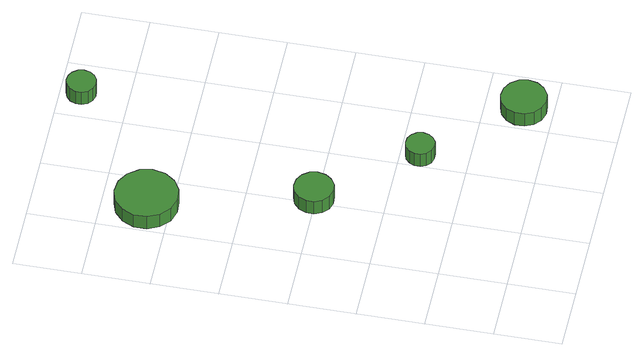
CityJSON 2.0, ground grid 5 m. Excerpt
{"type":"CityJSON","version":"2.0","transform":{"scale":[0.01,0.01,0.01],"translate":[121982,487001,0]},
"CityObjects":{
"tree1":{"type":"SolitaryVegetationObject","attributes":{"function":"something"},"geometry":[{"type":"MultiSurface","lod":"1","boundaries":[[[0,1,2,3,4,5,6,7,8,9,10,11,12,13,14]],[[15,16,17,18,19,20,21,22,23,24,25,26,27,28,29]],[[0,29,28,1]],[[1,28,27,2]],[[2,27,26,3]],[[3,26,25,4]],[[4,25,24,5]],[[5,24,23,6]],[[6,23,22,7]],[[7,22,21,8]],[[8,21,20,9]],[[9,20,19,10]],[[10,19,18,11]],[[11,18,17,12]],[[12,17,16,13]],[[13,16,15,14]],[[14,15,29,0]]]}]},
"tree2":{"type":"SolitaryVegetationObject","attributes":{"function":"something"},"geometry":[{"type":"MultiSurface","lod":"1","boundaries":[[[30,31,32,33,34,35,36,37,38,39,40,41,42,43,44]],[[45,46,47,48,49,50,51,52,53,54,55,56,57,58,59]],[[30,59,58,31]],[[31,58,57,32]],[[32,57,56,33]],[[33,56,55,34]],[[34,55,54,35]],[[35,54,53,36]],[[36,53,52,37]],[[37,52,51,38]],[[38,51,50,39]],[[39,50,49,40]],[[40,49,48,41]],[[41,48,47,42]],[[42,47,46,43]],[[43,46,45,44]],[[44,45,59,30]]]}]},
"tree3":{"type":"SolitaryVegetationObject","attributes":{"function":"something"},"geometry":[{"type":"MultiSurface","lod":"1","boundaries":[[[60,61,62,63,64,65,66,67,68,69,70,71,72,73,74]],[[75,76,77,78,79,80,81,82,83,84,85,86,87,88,89]],[[60,89,88,61]],[[61,88,87,62]],[[62,87,86,63]],[[63,86,85,64]],[[64,85,84,65]],[[65,84,83,66]],[[66,83,82,67]],[[67,82,81,68]],[[68,81,80,69]],[[69,80,79,70]],[[70,79,78,71]],[[71,78,77,72]],[[72,77,76,73]],[[73,76,75,74]],[[74,75,89,60]]]}]},
"tree4":{"type":"SolitaryVegetationObject","attributes":{"function":"something"},"geometry":[{"type":"MultiSurface","lod":"1","boundaries":[[[90,91,92,93,94,95,96,97,98,99,100,101,102,103,104]],[[105,106,107,108,109,110,111,112,113,114,115,116,117,118,119]],[[90,119,118,91]],[[91,118,117,92]],[[92,117,116,93]],[[93,116,115,94]],[[94,115,114,95]],[[95,114,113,96]],[[96,113,112,97]],[[97,112,111,98]],[[98,111,110,99]],[[99,110,109,100]],[[100,109,108,101]],[[101,108,107,102]],[[102,107,106,103]],[[103,106,105,104]],[[104,105,119,90]]]}]},
"tree5":{"type":"SolitaryVegetationObject","attributes":{"function":"something"},"geometry":[{"type":"MultiSurface","lod":"1","boundaries":[[[120,121,122,123,124,125,126,127,128,129,130,131,132,133,134]],[[135,136,137,138,139,140,141,142,143,144,145,146,147,148,149]],[[120,149,148,121]],[[121,148,147,122]],[[122,147,146,123]],[[123,146,145,124]],[[124,145,144,125]],[[125,144,143,126]],[[126,143,142,127]],[[127,142,141,128]],[[128,141,140,129]],[[129,140,139,130]],[[130,139,138,131]],[[131,138,137,132]],[[132,137,136,133]],[[133,136,135,134]],[[134,135,149,120]]]}]}
},
"vertices":[
[688,1518,144],[676,1578,144],[640,1627,144],[587,1657,144],[527,1664,144],[469,1645,144],[424,1604,144],[399,1549,144],[399,1488,144],[424,1432,144],[469,1392,144],[527,1373,144],[587,1379,144],[640,1410,144],[676,1459,144],[676,1459,17],[640,1410,17],[587,1379,17],[527,1373,17],[469,1392,17],[424,1432,17],[399,1488,17],[399,1549,17],[424,1604,17],[469,1645,17],[527,1664,17],[587,1657,17],[640,1627,17],[676,1578,17],[688,1518,17],
[476,2678,150],[456,2772,150],[399,2850,150],[315,2899,150],[219,2909,150],[127,2879,150],[55,2814,150],[16,2726,150],[16,2629,150],[55,2541,150],[127,2476,150],[219,2446,150],[315,2456,150],[399,2505,150],[456,2583,150],[456,2583,23],[399,2505,23],[315,2456,23],[219,2446,23],[127,2476,23],[55,2541,23],[16,2629,23],[16,2726,23],[55,2814,23],[127,2879,23],[219,2909,23],[315,2899,23],[399,2850,23],[456,2772,23],[476,2678,23],
[1217,858,140],[1208,902,140],[1181,938,140],[1143,960,140],[1099,964,140],[1056,951,140],[1023,921,140],[1005,880,140],[1005,836,140],[1023,795,140],[1056,766,140],[1099,752,140],[1143,756,140],[1181,779,140],[1208,815,140],[1208,815,13],[1181,779,13],[1143,756,13],[1099,752,13],[1056,766,13],[1023,795,13],[1005,836,13],[1005,880,13],[1023,921,13],[1056,951,13],[1099,964,13],[1143,960,13],[1181,938,13],[1208,902,13],[1217,858,13],
[1859,220,150],[1845,288,150],[1804,345,150],[1743,380,150],[1674,387,150],[1607,365,150],[1556,319,150],[1527,255,150],[1527,185,150],[1556,121,150],[1607,75,150],[1674,53,150],[1743,60,150],[1804,95,150],[1845,152,150],[1845,152,23],[1804,95,23],[1743,60,23],[1674,53,23],[1607,75,23],[1556,121,23],[1527,185,23],[1527,255,23],[1556,319,23],[1607,365,23],[1674,387,23],[1743,380,23],[1804,345,23],[1845,288,23],[1859,220,23],
[1338,3350,142],[1329,3394,142],[1302,3431,142],[1262,3454,142],[1217,3459,142],[1174,3444,142],[1140,3414,142],[1122,3372,142],[1122,3327,142],[1140,3285,142],[1174,3255,142],[1217,3241,142],[1262,3246,142],[1302,3268,142],[1329,3305,142],[1329,3305,15],[1302,3268,15],[1262,3246,15],[1217,3241,15],[1174,3255,15],[1140,3285,15],[1122,3327,15],[1122,3372,15],[1140,3414,15],[1174,3444,15],[1217,3459,15],[1262,3454,15],[1302,3431,15],[1329,3394,15],[1338,3350,15]
]}
